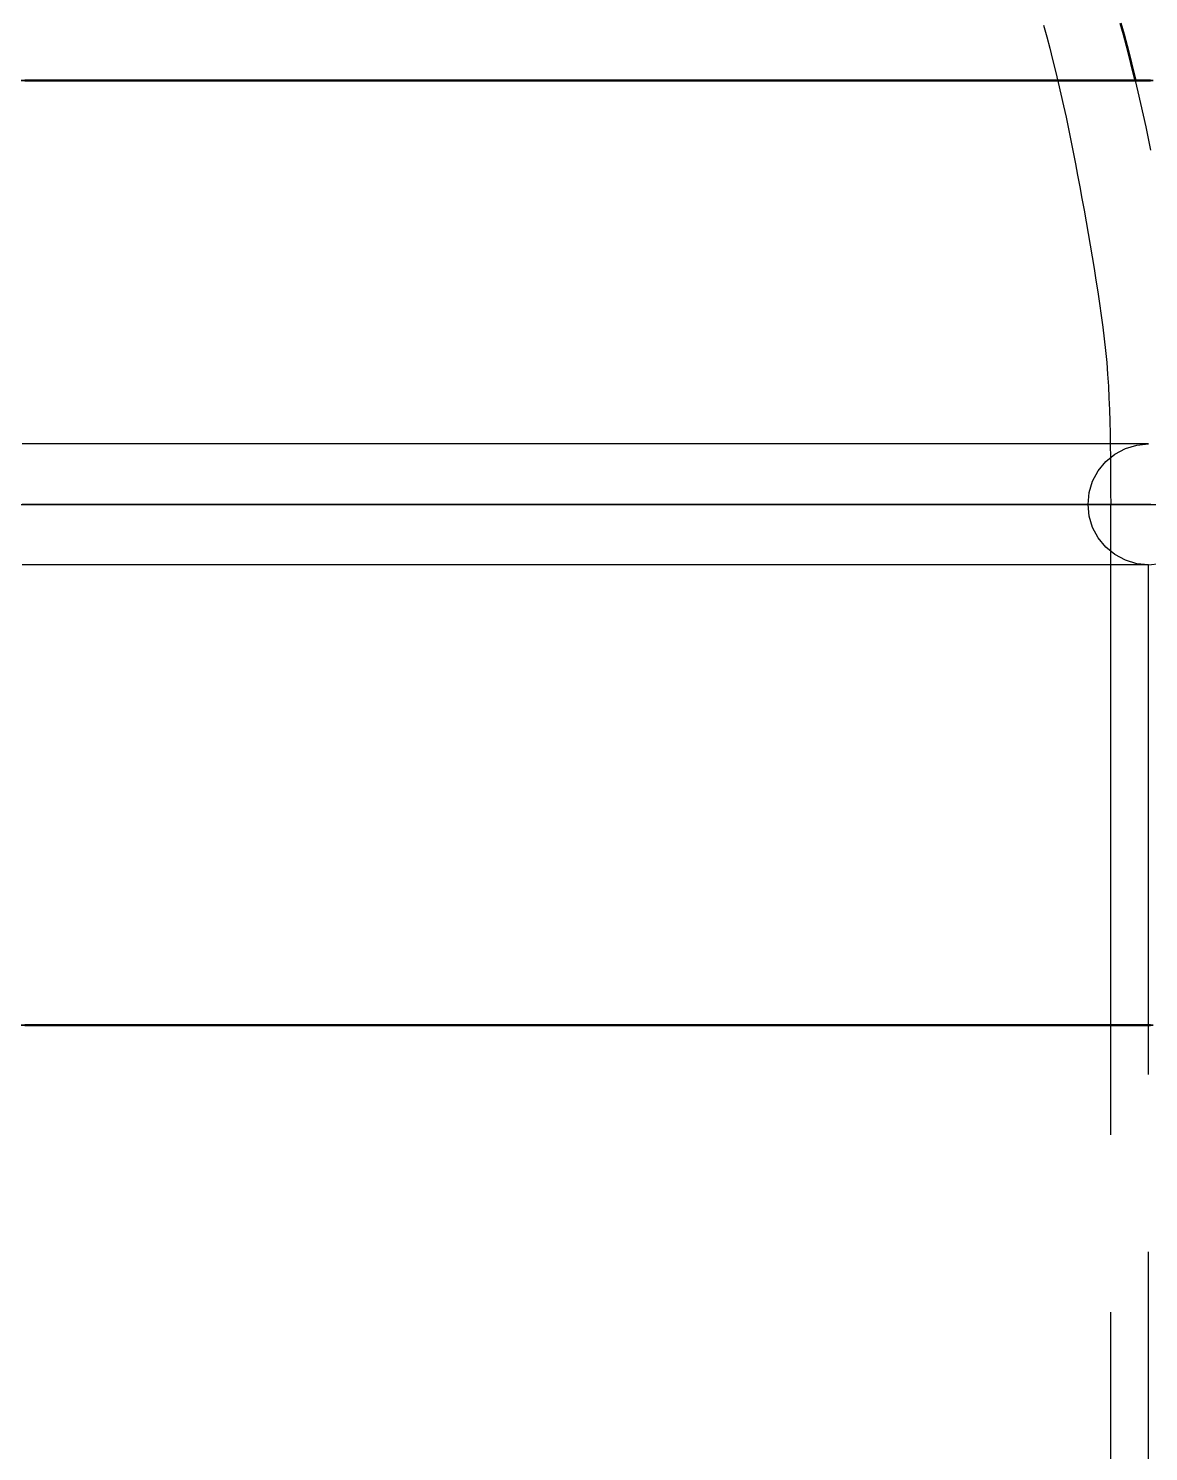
# Model space of a CAD drawing. Header units: millimetres. Extents: x 0 to 594, y 0 to 420.
# Drawn here: x 221.5 to 226.24, y 333.39 to 339.41 of the extents above; entities that cross this region are included whole.
import ezdxf

# ---------------------------------------------------------------- set-up
doc = ezdxf.new("R2010")
doc.units = ezdxf.units.MM
doc.linetypes.add('ISO02-TRAZOS', pattern=[3.75, 3, -0.75])
doc.layers.add('01-VISIBLE', color=7, linetype='CONTINUOUS', lineweight=50)
doc.layers.add('02-OCULTA', color=4, linetype='ISO02-TRAZOS', lineweight=25)

msp = doc.modelspace()

# ---------------------------------------------------------------- linework, layer by layer
at = {"layer": '01-VISIBLE'}
for points in [[(226.1843, 339.195), (226.1724, 339.2437), (226.1602, 339.2923), (226.1476, 339.3408), (226.1348, 339.3892), (226.1217, 339.4376)], [(221.4837, 339.195), (221.5339, 339.195), (221.5841, 339.195), (221.6342, 339.195), (221.6844, 339.195), (221.7345, 339.195), (221.7847, 339.195), (221.8348, 339.195), (221.885, 339.195), (221.9351, 339.195), (221.9853, 339.195), (222.0354, 339.195), (222.0856, 339.195), (222.1357, 339.195), (222.1859, 339.195), (222.236, 339.195), (222.2862, 339.195), (222.3363, 339.195), (222.3865, 339.195), (222.4366, 339.195), (222.4868, 339.195), (222.5369, 339.195), (222.5871, 339.195), (222.6372, 339.195), (222.6874, 339.195), (222.7375, 339.195), (222.7877, 339.195), (222.8378, 339.195), (222.888, 339.195), (222.9381, 339.195), (222.9883, 339.195), (223.0384, 339.195), (223.0886, 339.195), (223.1387, 339.195), (223.1889, 339.195), (223.239, 339.195), (223.2892, 339.195), (223.3393, 339.195), (223.3895, 339.195), (223.4396, 339.195), (223.4898, 339.195), (223.5399, 339.195), (223.5901, 339.195), (223.6402, 339.195), (223.6904, 339.195), (223.7405, 339.195), (223.7907, 339.195), (223.8408, 339.195), (223.891, 339.195), (223.9411, 339.195), (223.9913, 339.195), (224.0414, 339.195), (224.0916, 339.195), (224.1417, 339.195), (224.1919, 339.195), (224.242, 339.195), (224.2922, 339.195), (224.3423, 339.195), (224.3925, 339.195), (224.4426, 339.195), (224.4928, 339.195), (224.5429, 339.195), (224.5931, 339.195), (224.6432, 339.195), (224.6934, 339.195), (224.7435, 339.195), (224.7937, 339.195), (224.8438, 339.195), (224.894, 339.195), (224.9441, 339.195), (224.9943, 339.195), (225.0444, 339.195), (225.0946, 339.195), (225.1447, 339.195), (225.1949, 339.195), (225.245, 339.195), (225.2952, 339.195), (225.3453, 339.195), (225.3955, 339.195), (225.4456, 339.195), (225.4958, 339.195), (225.5459, 339.195), (225.5961, 339.195), (225.6462, 339.195), (225.6964, 339.195), (225.7466, 339.195), (225.7967, 339.195), (225.8469, 339.195), (225.897, 339.195), (225.9472, 339.195), (225.9973, 339.195), (226.0475, 339.195), (226.0976, 339.195), (226.1478, 339.195), (226.1979, 339.195), (226.2481, 339.195)], [(221.4837, 335.195), (221.5339, 335.195), (221.5841, 335.195), (221.6342, 335.195), (221.6844, 335.195), (221.7345, 335.195), (221.7847, 335.195), (221.8348, 335.195), (221.885, 335.195), (221.9351, 335.195), (221.9853, 335.195), (222.0354, 335.195), (222.0856, 335.195), (222.1357, 335.195), (222.1859, 335.195), (222.236, 335.195), (222.2862, 335.195), (222.3363, 335.195), (222.3865, 335.195), (222.4366, 335.195), (222.4868, 335.195), (222.5369, 335.195), (222.5871, 335.195), (222.6372, 335.195), (222.6874, 335.195), (222.7375, 335.195), (222.7877, 335.195), (222.8378, 335.195), (222.888, 335.195), (222.9381, 335.195), (222.9883, 335.195), (223.0384, 335.195), (223.0886, 335.195), (223.1387, 335.195), (223.1889, 335.195), (223.239, 335.195), (223.2892, 335.195), (223.3393, 335.195), (223.3895, 335.195), (223.4396, 335.195), (223.4898, 335.195), (223.5399, 335.195), (223.5901, 335.195), (223.6402, 335.195), (223.6904, 335.195), (223.7405, 335.195), (223.7907, 335.195), (223.8408, 335.195), (223.891, 335.195), (223.9411, 335.195), (223.9913, 335.195), (224.0414, 335.195), (224.0916, 335.195), (224.1417, 335.195), (224.1919, 335.195), (224.242, 335.195), (224.2922, 335.195), (224.3423, 335.195), (224.3925, 335.195), (224.4426, 335.195), (224.4928, 335.195), (224.5429, 335.195), (224.5931, 335.195), (224.6432, 335.195), (224.6934, 335.195), (224.7435, 335.195), (224.7937, 335.195), (224.8438, 335.195), (224.894, 335.195), (224.9441, 335.195), (224.9943, 335.195), (225.0444, 335.195), (225.0946, 335.195), (225.1447, 335.195), (225.1949, 335.195), (225.245, 335.195), (225.2952, 335.195), (225.3453, 335.195), (225.3955, 335.195), (225.4456, 335.195), (225.4958, 335.195), (225.5459, 335.195), (225.5961, 335.195), (225.6462, 335.195), (225.6964, 335.195), (225.7466, 335.195), (225.7967, 335.195), (225.8469, 335.195), (225.897, 335.195), (225.9472, 335.195), (225.9973, 335.195), (226.0475, 335.195), (226.0976, 335.195), (226.1478, 335.195), (226.1979, 335.195), (226.2481, 335.195)]]:
    msp.add_lwpolyline(points, dxfattribs=at)
at = {"layer": '02-OCULTA'}
for p, q in [((226.0797, 270.98), (226.0797, 337.4)), ((226.2397, 271.236), (226.2397, 337.144)), ((226.2397, 271.236), (226.2397, 337.144))]:
    msp.add_line(p, q, dxfattribs=at)
for points in [[(225.7955, 339.4285), (225.8087, 339.3801), (225.8214, 339.3316), (225.8335, 339.283), (225.8455, 339.2343), (225.8572, 339.1856), (225.8686, 339.1368), (225.8797, 339.0879), (225.8905, 339.039), (225.9009, 338.9899), (225.911, 338.9408), (225.9208, 338.8917), (225.9303, 338.8425), (225.9397, 338.7932), (225.9488, 338.7439), (225.9578, 338.6946), (225.9666, 338.6453), (225.9754, 338.5959), (225.984, 338.5466), (225.9925, 338.4972), (226.001, 338.4478), (226.0092, 338.3983), (226.0173, 338.3489), (226.0252, 338.2994), (226.0327, 338.2498), (226.0399, 338.2002), (226.0465, 338.1505), (226.0525, 338.1008), (226.0578, 338.0509), (226.0625, 338.001), (226.0664, 337.9511), (226.0696, 337.901), (226.0722, 337.851), (226.0742, 337.8009), (226.0758, 337.7508), (226.0769, 337.7007), (226.0778, 337.6506), (226.0784, 337.6005), (226.0788, 337.5504), (226.0791, 337.5002), (226.0794, 337.4501), (226.0797, 337.4)], [(221.4567, 339.195), (221.5067, 339.195), (221.5567, 339.195), (221.6068, 339.195), (221.6568, 339.195), (221.7068, 339.195), (221.7569, 339.195), (221.8069, 339.195), (221.8569, 339.195), (221.9069, 339.195), (221.957, 339.195), (222.007, 339.195), (222.057, 339.195), (222.1071, 339.195), (222.1571, 339.195), (222.2071, 339.195), (222.2572, 339.195), (222.3072, 339.195), (222.3572, 339.195), (222.4073, 339.195), (222.4573, 339.195), (222.5073, 339.195), (222.5573, 339.195), (222.6074, 339.195), (222.6574, 339.195), (222.7074, 339.195), (222.7575, 339.195), (222.8075, 339.195), (222.8575, 339.195), (222.9076, 339.195), (222.9576, 339.195), (223.0076, 339.195), (223.0577, 339.195), (223.1077, 339.195), (223.1577, 339.195), (223.2077, 339.195), (223.2578, 339.195), (223.3078, 339.195), (223.3578, 339.195), (223.4079, 339.195), (223.4579, 339.195), (223.5079, 339.195), (223.558, 339.195), (223.608, 339.195), (223.658, 339.195), (223.7081, 339.195), (223.7581, 339.195), (223.8081, 339.195), (223.8581, 339.195), (223.9082, 339.195), (223.9582, 339.195), (224.0082, 339.195), (224.0583, 339.195), (224.1083, 339.195), (224.1583, 339.195), (224.2084, 339.195), (224.2584, 339.195), (224.3084, 339.195), (224.3585, 339.195), (224.4085, 339.195), (224.4585, 339.195), (224.5085, 339.195), (224.5586, 339.195), (224.6086, 339.195), (224.6586, 339.195), (224.7087, 339.195), (224.7587, 339.195), (224.8087, 339.195), (224.8588, 339.195), (224.9088, 339.195), (224.9588, 339.195), (225.0089, 339.195), (225.0589, 339.195), (225.1089, 339.195), (225.1589, 339.195), (225.209, 339.195), (225.259, 339.195), (225.309, 339.195), (225.3591, 339.195), (225.4091, 339.195), (225.4591, 339.195), (225.5092, 339.195), (225.5592, 339.195), (225.6092, 339.195), (225.6593, 339.195), (225.7093, 339.195), (225.7593, 339.195), (225.8093, 339.195), (225.8594, 339.195), (225.9094, 339.195), (225.9594, 339.195), (226.0095, 339.195), (226.0595, 339.195), (226.1095, 339.195), (226.1596, 339.195), (226.2096, 339.195), (226.2596, 339.195)], [(226.2596, 339.195), (226.2096, 339.195), (226.1596, 339.195), (226.1095, 339.195), (226.0595, 339.195), (226.0095, 339.195), (225.9594, 339.195), (225.9094, 339.195), (225.8594, 339.195), (225.8093, 339.195), (225.7593, 339.195), (225.7093, 339.195), (225.6593, 339.195), (225.6092, 339.195), (225.5592, 339.195), (225.5092, 339.195), (225.4591, 339.195), (225.4091, 339.195), (225.3591, 339.195), (225.309, 339.195), (225.259, 339.195), (225.209, 339.195), (225.1589, 339.195), (225.1089, 339.195), (225.0589, 339.195), (225.0089, 339.195), (224.9588, 339.195), (224.9088, 339.195), (224.8588, 339.195), (224.8087, 339.195), (224.7587, 339.195), (224.7087, 339.195), (224.6586, 339.195), (224.6086, 339.195), (224.5586, 339.195), (224.5085, 339.195), (224.4585, 339.195), (224.4085, 339.195), (224.3585, 339.195), (224.3084, 339.195), (224.2584, 339.195), (224.2084, 339.195), (224.1583, 339.195), (224.1083, 339.195), (224.0583, 339.195), (224.0082, 339.195), (223.9582, 339.195), (223.9082, 339.195), (223.8581, 339.195), (223.8081, 339.195), (223.7581, 339.195), (223.7081, 339.195), (223.658, 339.195), (223.608, 339.195), (223.558, 339.195), (223.5079, 339.195), (223.4579, 339.195), (223.4079, 339.195), (223.3578, 339.195), (223.3078, 339.195), (223.2578, 339.195), (223.2077, 339.195), (223.1577, 339.195), (223.1077, 339.195), (223.0577, 339.195), (223.0076, 339.195), (222.9576, 339.195), (222.9076, 339.195), (222.8575, 339.195), (222.8075, 339.195), (222.7575, 339.195), (222.7074, 339.195), (222.6574, 339.195), (222.6074, 339.195), (222.5573, 339.195), (222.5073, 339.195), (222.4573, 339.195), (222.4073, 339.195), (222.3572, 339.195), (222.3072, 339.195), (222.2572, 339.195), (222.2071, 339.195), (222.1571, 339.195), (222.1071, 339.195), (222.057, 339.195), (222.007, 339.195), (221.957, 339.195), (221.9069, 339.195), (221.8569, 339.195), (221.8069, 339.195), (221.7569, 339.195), (221.7068, 339.195), (221.6568, 339.195), (221.6068, 339.195), (221.5567, 339.195), (221.5067, 339.195), (221.4567, 339.195)], [(226.2481, 339.195), (226.1979, 339.195), (226.1478, 339.195), (226.0976, 339.195), (226.0475, 339.195), (225.9973, 339.195), (225.9472, 339.195), (225.897, 339.195), (225.8469, 339.195), (225.7967, 339.195), (225.7466, 339.195), (225.6964, 339.195), (225.6462, 339.195), (225.5961, 339.195), (225.5459, 339.195), (225.4958, 339.195), (225.4456, 339.195), (225.3955, 339.195), (225.3453, 339.195), (225.2952, 339.195), (225.245, 339.195), (225.1949, 339.195), (225.1447, 339.195), (225.0946, 339.195), (225.0444, 339.195), (224.9943, 339.195), (224.9441, 339.195), (224.894, 339.195), (224.8438, 339.195), (224.7937, 339.195), (224.7435, 339.195), (224.6934, 339.195), (224.6432, 339.195), (224.5931, 339.195), (224.5429, 339.195), (224.4928, 339.195), (224.4426, 339.195), (224.3925, 339.195), (224.3423, 339.195), (224.2922, 339.195), (224.242, 339.195), (224.1919, 339.195), (224.1417, 339.195), (224.0916, 339.195), (224.0414, 339.195), (223.9913, 339.195), (223.9411, 339.195), (223.891, 339.195), (223.8408, 339.195), (223.7907, 339.195), (223.7405, 339.195), (223.6904, 339.195), (223.6402, 339.195), (223.5901, 339.195), (223.5399, 339.195), (223.4898, 339.195), (223.4396, 339.195), (223.3895, 339.195), (223.3393, 339.195), (223.2892, 339.195), (223.239, 339.195), (223.1889, 339.195), (223.1387, 339.195), (223.0886, 339.195), (223.0384, 339.195), (222.9883, 339.195), (222.9381, 339.195), (222.888, 339.195), (222.8378, 339.195), (222.7877, 339.195), (222.7375, 339.195), (222.6874, 339.195), (222.6372, 339.195), (222.5871, 339.195), (222.5369, 339.195), (222.4868, 339.195), (222.4366, 339.195), (222.3865, 339.195), (222.3363, 339.195), (222.2862, 339.195), (222.236, 339.195), (222.1859, 339.195), (222.1357, 339.195), (222.0856, 339.195), (222.0354, 339.195), (221.9853, 339.195), (221.9351, 339.195), (221.885, 339.195), (221.8348, 339.195), (221.7847, 339.195), (221.7345, 339.195), (221.6844, 339.195), (221.6342, 339.195), (221.5841, 339.195), (221.5339, 339.195), (221.4837, 339.195)], [(226.2495, 338.9001), (226.2395, 338.9494), (226.2291, 338.9987), (226.2183, 339.0479), (226.2073, 339.097), (226.196, 339.146), (226.1843, 339.195)], [(226.2397, 337.656), (226.153, 337.656), (226.0663, 337.656), (225.9796, 337.656), (225.8929, 337.656), (225.8062, 337.656), (225.7195, 337.656), (225.6328, 337.656), (225.5461, 337.656), (225.4594, 337.656), (225.3727, 337.656), (225.286, 337.656), (225.1993, 337.656), (225.1126, 337.656), (225.0259, 337.656), (224.9392, 337.656), (224.8525, 337.656), (224.7658, 337.656), (224.6791, 337.656), (224.5924, 337.656), (224.5057, 337.656), (224.419, 337.656), (224.3323, 337.656), (224.2456, 337.656), (224.1589, 337.656), (224.0722, 337.656), (223.9855, 337.656), (223.8988, 337.656), (223.8121, 337.656), (223.7254, 337.656), (223.6387, 337.656), (223.552, 337.656), (223.4653, 337.656), (223.3786, 337.656), (223.2919, 337.656), (223.2052, 337.656), (223.1185, 337.656), (223.0318, 337.656), (222.9451, 337.656), (222.8584, 337.656), (222.7717, 337.656), (222.685, 337.656), (222.5983, 337.656), (222.5116, 337.656), (222.4249, 337.656), (222.3382, 337.656), (222.2515, 337.656), (222.1648, 337.656), (222.0781, 337.656), (221.9914, 337.656), (221.9047, 337.656), (221.818, 337.656), (221.7313, 337.656), (221.6446, 337.656), (221.5579, 337.656), (221.4712, 337.656)], [(226.2397, 337.656), (226.1896, 337.656), (226.1395, 337.656), (226.0894, 337.656), (226.0393, 337.656), (225.9891, 337.656), (225.939, 337.656), (225.8889, 337.656), (225.8388, 337.656), (225.7887, 337.656), (225.7386, 337.656), (225.6884, 337.656), (225.6383, 337.656), (225.5882, 337.656), (225.5381, 337.656), (225.488, 337.656), (225.4379, 337.656), (225.3877, 337.656), (225.3376, 337.656), (225.2875, 337.656), (225.2374, 337.656), (225.1873, 337.656), (225.1372, 337.656), (225.0871, 337.656), (225.0369, 337.656), (224.9868, 337.656), (224.9367, 337.656), (224.8866, 337.656), (224.8365, 337.656), (224.7864, 337.656), (224.7362, 337.656), (224.6861, 337.656), (224.636, 337.656), (224.5859, 337.656), (224.5358, 337.656), (224.4857, 337.656), (224.4356, 337.656), (224.3854, 337.656), (224.3353, 337.656), (224.2852, 337.656), (224.2351, 337.656), (224.185, 337.656), (224.1349, 337.656), (224.0847, 337.656), (224.0346, 337.656), (223.9845, 337.656), (223.9344, 337.656), (223.8843, 337.656), (223.8342, 337.656), (223.784, 337.656), (223.7339, 337.656), (223.6838, 337.656), (223.6337, 337.656), (223.5836, 337.656), (223.5335, 337.656), (223.4834, 337.656), (223.4332, 337.656), (223.3831, 337.656), (223.333, 337.656), (223.2829, 337.656), (223.2328, 337.656), (223.1827, 337.656), (223.1325, 337.656), (223.0824, 337.656), (223.0323, 337.656), (222.9822, 337.656), (222.9321, 337.656), (222.882, 337.656), (222.8319, 337.656), (222.7817, 337.656), (222.7316, 337.656), (222.6815, 337.656), (222.6314, 337.656), (222.5813, 337.656), (222.5312, 337.656), (222.481, 337.656), (222.4309, 337.656), (222.3808, 337.656), (222.3307, 337.656), (222.2806, 337.656), (222.2305, 337.656), (222.1803, 337.656), (222.1302, 337.656), (222.0801, 337.656), (222.03, 337.656), (221.9799, 337.656), (221.9298, 337.656), (221.8797, 337.656), (221.8295, 337.656), (221.7794, 337.656), (221.7293, 337.656), (221.6792, 337.656), (221.6291, 337.656), (221.579, 337.656), (221.5288, 337.656), (221.4787, 337.656)], [(226.2397, 337.144), (226.1898, 337.1489), (226.1417, 337.1635), (226.0975, 337.1871), (226.0587, 337.219), (226.0269, 337.2578), (226.0032, 337.302), (225.9886, 337.3501), (225.9837, 337.4), (225.9886, 337.4499), (226.0032, 337.498), (226.0269, 337.5422), (226.0587, 337.581), (226.0975, 337.6129), (226.1417, 337.6365), (226.1898, 337.6511), (226.2397, 337.656)], [(226.2397, 337.656), (226.2397, 337.656), (226.2397, 337.656), (226.2397, 337.656), (226.2397, 337.656), (226.2397, 337.656), (226.2397, 337.656)], [(221.4122, 337.4), (221.4997, 337.4), (221.5872, 337.4), (221.6747, 337.4), (221.7622, 337.4), (221.8497, 337.4), (221.9372, 337.4), (222.0247, 337.4), (222.1122, 337.4), (222.1997, 337.4), (222.2872, 337.4), (222.3747, 337.4), (222.4622, 337.4), (222.5497, 337.4), (222.6372, 337.4), (222.7247, 337.4), (222.8122, 337.4), (222.8997, 337.4), (222.9872, 337.4), (223.0747, 337.4), (223.1622, 337.4), (223.2497, 337.4), (223.3372, 337.4), (223.4247, 337.4), (223.5122, 337.4), (223.5997, 337.4), (223.6872, 337.4), (223.7747, 337.4), (223.8622, 337.4), (223.9497, 337.4), (224.0372, 337.4), (224.1247, 337.4), (224.2122, 337.4), (224.2997, 337.4), (224.3872, 337.4), (224.4747, 337.4), (224.5622, 337.4), (224.6497, 337.4), (224.7372, 337.4), (224.8247, 337.4), (224.9122, 337.4), (224.9997, 337.4), (225.0872, 337.4), (225.1747, 337.4), (225.2622, 337.4), (225.3497, 337.4), (225.4372, 337.4), (225.5247, 337.4), (225.6122, 337.4), (225.6997, 337.4), (225.7872, 337.4), (225.8747, 337.4), (225.9622, 337.4), (226.0497, 337.4), (226.1372, 337.4), (226.2247, 337.4), (226.3122, 337.4)], [(221.4122, 337.4), (221.4997, 337.4), (221.5872, 337.4), (221.6747, 337.4), (221.7622, 337.4), (221.8497, 337.4), (221.9372, 337.4), (222.0247, 337.4), (222.1122, 337.4), (222.1997, 337.4), (222.2872, 337.4), (222.3747, 337.4), (222.4622, 337.4), (222.5497, 337.4), (222.6372, 337.4), (222.7247, 337.4), (222.8122, 337.4), (222.8997, 337.4), (222.9872, 337.4), (223.0747, 337.4), (223.1622, 337.4), (223.2497, 337.4), (223.3372, 337.4), (223.4247, 337.4), (223.5122, 337.4), (223.5997, 337.4), (223.6872, 337.4), (223.7747, 337.4), (223.8622, 337.4), (223.9497, 337.4), (224.0372, 337.4), (224.1247, 337.4), (224.2122, 337.4), (224.2997, 337.4), (224.3872, 337.4), (224.4747, 337.4), (224.5622, 337.4), (224.6497, 337.4), (224.7372, 337.4), (224.8247, 337.4), (224.9122, 337.4), (224.9997, 337.4), (225.0872, 337.4), (225.1747, 337.4), (225.2622, 337.4), (225.3497, 337.4), (225.4372, 337.4), (225.5247, 337.4), (225.6122, 337.4), (225.6997, 337.4), (225.7872, 337.4), (225.8747, 337.4), (225.9622, 337.4), (226.0497, 337.4), (226.1372, 337.4), (226.2247, 337.4), (226.3122, 337.4)], [(221.4411, 337.4), (221.527, 337.4), (221.6129, 337.4), (221.6988, 337.4), (221.7847, 337.4), (221.8706, 337.4), (221.9565, 337.4), (222.0424, 337.4), (222.1283, 337.4), (222.2142, 337.4), (222.3001, 337.4), (222.386, 337.4), (222.4719, 337.4), (222.5578, 337.4), (222.6437, 337.4), (222.7296, 337.4), (222.8155, 337.4), (222.9014, 337.4), (222.9873, 337.4), (223.0732, 337.4), (223.1591, 337.4), (223.245, 337.4), (223.3309, 337.4), (223.4168, 337.4), (223.5027, 337.4), (223.5886, 337.4), (223.6745, 337.4), (223.7604, 337.4), (223.8463, 337.4), (223.9322, 337.4), (224.0181, 337.4), (224.104, 337.4), (224.1899, 337.4), (224.2758, 337.4), (224.3617, 337.4), (224.4476, 337.4), (224.5335, 337.4), (224.6194, 337.4), (224.7053, 337.4), (224.7912, 337.4), (224.8771, 337.4), (224.963, 337.4), (225.0489, 337.4), (225.1348, 337.4), (225.2207, 337.4), (225.3066, 337.4), (225.3925, 337.4), (225.4784, 337.4), (225.5643, 337.4), (225.6502, 337.4), (225.7361, 337.4), (225.822, 337.4), (225.9079, 337.4), (225.9938, 337.4), (226.0797, 337.4)], [(221.4411, 337.4), (221.527, 337.4), (221.6129, 337.4), (221.6988, 337.4), (221.7847, 337.4), (221.8706, 337.4), (221.9565, 337.4), (222.0424, 337.4), (222.1283, 337.4), (222.2142, 337.4), (222.3001, 337.4), (222.386, 337.4), (222.4719, 337.4), (222.5578, 337.4), (222.6437, 337.4), (222.7296, 337.4), (222.8155, 337.4), (222.9014, 337.4), (222.9873, 337.4), (223.0732, 337.4), (223.1591, 337.4), (223.245, 337.4), (223.3309, 337.4), (223.4168, 337.4), (223.5027, 337.4), (223.5886, 337.4), (223.6745, 337.4), (223.7604, 337.4), (223.8463, 337.4), (223.9322, 337.4), (224.0181, 337.4), (224.104, 337.4), (224.1899, 337.4), (224.2758, 337.4), (224.3617, 337.4), (224.4476, 337.4), (224.5335, 337.4), (224.6194, 337.4), (224.7053, 337.4), (224.7912, 337.4), (224.8771, 337.4), (224.963, 337.4), (225.0489, 337.4), (225.1348, 337.4), (225.2207, 337.4), (225.3066, 337.4), (225.3925, 337.4), (225.4784, 337.4), (225.5643, 337.4), (225.6502, 337.4), (225.7361, 337.4), (225.822, 337.4), (225.9079, 337.4), (225.9938, 337.4), (226.0797, 337.4)], [(226.0797, 337.4), (226.0296, 337.4), (225.9795, 337.4), (225.9295, 337.4), (225.8794, 337.4), (225.8293, 337.4), (225.7792, 337.4), (225.7291, 337.4), (225.679, 337.4), (225.6289, 337.4), (225.5788, 337.4), (225.5288, 337.4), (225.4787, 337.4), (225.4286, 337.4), (225.3785, 337.4), (225.3284, 337.4), (225.2783, 337.4), (225.2282, 337.4), (225.1781, 337.4), (225.1281, 337.4), (225.078, 337.4), (225.0279, 337.4), (224.9778, 337.4), (224.9277, 337.4), (224.8776, 337.4), (224.8275, 337.4), (224.7774, 337.4), (224.7274, 337.4), (224.6773, 337.4), (224.6272, 337.4), (224.5771, 337.4), (224.527, 337.4), (224.4769, 337.4), (224.4268, 337.4), (224.3767, 337.4), (224.3267, 337.4), (224.2766, 337.4), (224.2265, 337.4), (224.1764, 337.4), (224.1263, 337.4), (224.0762, 337.4), (224.0261, 337.4), (223.976, 337.4), (223.926, 337.4), (223.8759, 337.4), (223.8258, 337.4), (223.7757, 337.4), (223.7256, 337.4), (223.6755, 337.4), (223.6254, 337.4), (223.5753, 337.4), (223.5253, 337.4), (223.4752, 337.4), (223.4251, 337.4), (223.375, 337.4), (223.3249, 337.4), (223.2748, 337.4), (223.2247, 337.4), (223.1746, 337.4), (223.1246, 337.4), (223.0745, 337.4), (223.0244, 337.4), (222.9743, 337.4), (222.9242, 337.4), (222.8741, 337.4), (222.824, 337.4), (222.7739, 337.4), (222.7239, 337.4), (222.6738, 337.4), (222.6237, 337.4), (222.5736, 337.4), (222.5235, 337.4), (222.4734, 337.4), (222.4233, 337.4), (222.3732, 337.4), (222.3232, 337.4), (222.2731, 337.4), (222.223, 337.4), (222.1729, 337.4), (222.1228, 337.4), (222.0727, 337.4), (222.0226, 337.4), (221.9725, 337.4), (221.9225, 337.4), (221.8724, 337.4), (221.8223, 337.4), (221.7722, 337.4), (221.7221, 337.4), (221.672, 337.4), (221.6219, 337.4), (221.5718, 337.4), (221.5218, 337.4), (221.4717, 337.4)], [(226.0797, 337.4), (226.0296, 337.4), (225.9795, 337.4), (225.9295, 337.4), (225.8794, 337.4), (225.8293, 337.4), (225.7792, 337.4), (225.7291, 337.4), (225.679, 337.4), (225.6289, 337.4), (225.5788, 337.4), (225.5288, 337.4), (225.4787, 337.4), (225.4286, 337.4), (225.3785, 337.4), (225.3284, 337.4), (225.2783, 337.4), (225.2282, 337.4), (225.1781, 337.4), (225.1281, 337.4), (225.078, 337.4), (225.0279, 337.4), (224.9778, 337.4), (224.9277, 337.4), (224.8776, 337.4), (224.8275, 337.4), (224.7774, 337.4), (224.7274, 337.4), (224.6773, 337.4), (224.6272, 337.4), (224.5771, 337.4), (224.527, 337.4), (224.4769, 337.4), (224.4268, 337.4), (224.3767, 337.4), (224.3267, 337.4), (224.2766, 337.4), (224.2265, 337.4), (224.1764, 337.4), (224.1263, 337.4), (224.0762, 337.4), (224.0261, 337.4), (223.976, 337.4), (223.926, 337.4), (223.8759, 337.4), (223.8258, 337.4), (223.7757, 337.4), (223.7256, 337.4), (223.6755, 337.4), (223.6254, 337.4), (223.5753, 337.4), (223.5253, 337.4), (223.4752, 337.4), (223.4251, 337.4), (223.375, 337.4), (223.3249, 337.4), (223.2748, 337.4), (223.2247, 337.4), (223.1746, 337.4), (223.1246, 337.4), (223.0745, 337.4), (223.0244, 337.4), (222.9743, 337.4), (222.9242, 337.4), (222.8741, 337.4), (222.824, 337.4), (222.7739, 337.4), (222.7239, 337.4), (222.6738, 337.4), (222.6237, 337.4), (222.5736, 337.4), (222.5235, 337.4), (222.4734, 337.4), (222.4233, 337.4), (222.3732, 337.4), (222.3232, 337.4), (222.2731, 337.4), (222.223, 337.4), (222.1729, 337.4), (222.1228, 337.4), (222.0727, 337.4), (222.0226, 337.4), (221.9725, 337.4), (221.9225, 337.4), (221.8724, 337.4), (221.8223, 337.4), (221.7722, 337.4), (221.7221, 337.4), (221.672, 337.4), (221.6219, 337.4), (221.5718, 337.4), (221.5218, 337.4), (221.4717, 337.4)], [(226.2493, 337.4), (226.1991, 337.4), (226.149, 337.4), (226.0989, 337.4), (226.0487, 337.4), (225.9986, 337.4), (225.9484, 337.4), (225.8983, 337.4), (225.8481, 337.4), (225.798, 337.4), (225.7479, 337.4), (225.6977, 337.4), (225.6476, 337.4), (225.5974, 337.4), (225.5473, 337.4), (225.4971, 337.4), (225.447, 337.4), (225.3968, 337.4), (225.3467, 337.4), (225.2966, 337.4), (225.2464, 337.4), (225.1963, 337.4), (225.1461, 337.4), (225.096, 337.4), (225.0458, 337.4), (224.9957, 337.4), (224.9456, 337.4), (224.8954, 337.4), (224.8453, 337.4), (224.7951, 337.4), (224.745, 337.4), (224.6948, 337.4), (224.6447, 337.4), (224.5946, 337.4), (224.5444, 337.4), (224.4943, 337.4), (224.4441, 337.4), (224.394, 337.4), (224.3438, 337.4), (224.2937, 337.4), (224.2436, 337.4), (224.1934, 337.4), (224.1433, 337.4), (224.0931, 337.4), (224.043, 337.4), (223.9928, 337.4), (223.9427, 337.4), (223.8926, 337.4), (223.8424, 337.4), (223.7923, 337.4), (223.7421, 337.4), (223.692, 337.4), (223.6418, 337.4), (223.5917, 337.4), (223.5415, 337.4), (223.4914, 337.4), (223.4413, 337.4), (223.3911, 337.4), (223.341, 337.4), (223.2908, 337.4), (223.2407, 337.4), (223.1905, 337.4), (223.1404, 337.4), (223.0903, 337.4), (223.0401, 337.4), (222.99, 337.4), (222.9398, 337.4), (222.8897, 337.4), (222.8395, 337.4), (222.7894, 337.4), (222.7393, 337.4), (222.6891, 337.4), (222.639, 337.4), (222.5888, 337.4), (222.5387, 337.4), (222.4885, 337.4), (222.4384, 337.4), (222.3883, 337.4), (222.3381, 337.4), (222.288, 337.4), (222.2378, 337.4), (222.1877, 337.4), (222.1375, 337.4), (222.0874, 337.4), (222.0372, 337.4), (221.9871, 337.4), (221.937, 337.4), (221.8868, 337.4), (221.8367, 337.4), (221.7865, 337.4), (221.7364, 337.4), (221.6862, 337.4), (221.6361, 337.4), (221.586, 337.4), (221.5358, 337.4), (221.4857, 337.4)], [(226.2493, 337.4), (226.1991, 337.4), (226.149, 337.4), (226.0989, 337.4), (226.0487, 337.4), (225.9986, 337.4), (225.9484, 337.4), (225.8983, 337.4), (225.8481, 337.4), (225.798, 337.4), (225.7479, 337.4), (225.6977, 337.4), (225.6476, 337.4), (225.5974, 337.4), (225.5473, 337.4), (225.4971, 337.4), (225.447, 337.4), (225.3968, 337.4), (225.3467, 337.4), (225.2966, 337.4), (225.2464, 337.4), (225.1963, 337.4), (225.1461, 337.4), (225.096, 337.4), (225.0458, 337.4), (224.9957, 337.4), (224.9456, 337.4), (224.8954, 337.4), (224.8453, 337.4), (224.7951, 337.4), (224.745, 337.4), (224.6948, 337.4), (224.6447, 337.4), (224.5946, 337.4), (224.5444, 337.4), (224.4943, 337.4), (224.4441, 337.4), (224.394, 337.4), (224.3438, 337.4), (224.2937, 337.4), (224.2436, 337.4), (224.1934, 337.4), (224.1433, 337.4), (224.0931, 337.4), (224.043, 337.4), (223.9928, 337.4), (223.9427, 337.4), (223.8926, 337.4), (223.8424, 337.4), (223.7923, 337.4), (223.7421, 337.4), (223.692, 337.4), (223.6418, 337.4), (223.5917, 337.4), (223.5415, 337.4), (223.4914, 337.4), (223.4413, 337.4), (223.3911, 337.4), (223.341, 337.4), (223.2908, 337.4), (223.2407, 337.4), (223.1905, 337.4), (223.1404, 337.4), (223.0903, 337.4), (223.0401, 337.4), (222.99, 337.4), (222.9398, 337.4), (222.8897, 337.4), (222.8395, 337.4), (222.7894, 337.4), (222.7393, 337.4), (222.6891, 337.4), (222.639, 337.4), (222.5888, 337.4), (222.5387, 337.4), (222.4885, 337.4), (222.4384, 337.4), (222.3883, 337.4), (222.3381, 337.4), (222.288, 337.4), (222.2378, 337.4), (222.1877, 337.4), (222.1375, 337.4), (222.0874, 337.4), (222.0372, 337.4), (221.9871, 337.4), (221.937, 337.4), (221.8868, 337.4), (221.8367, 337.4), (221.7865, 337.4), (221.7364, 337.4), (221.6862, 337.4), (221.6361, 337.4), (221.586, 337.4), (221.5358, 337.4), (221.4857, 337.4)], [(226.2397, 337.144), (226.2892, 337.149), (226.3368, 337.1634), (226.3806, 337.1867), (226.4192, 337.2181), (226.451, 337.2563), (226.4747, 337.3)], [(226.2397, 337.144), (226.2892, 337.149), (226.3368, 337.1634), (226.3806, 337.1867), (226.4192, 337.2181), (226.451, 337.2563), (226.4747, 337.3)], [(226.2397, 337.144), (226.153, 337.144), (226.0663, 337.144), (225.9796, 337.144), (225.8929, 337.144), (225.8062, 337.144), (225.7195, 337.144), (225.6328, 337.144), (225.5461, 337.144), (225.4594, 337.144), (225.3727, 337.144), (225.286, 337.144), (225.1993, 337.144), (225.1126, 337.144), (225.0259, 337.144), (224.9392, 337.144), (224.8525, 337.144), (224.7658, 337.144), (224.6791, 337.144), (224.5924, 337.144), (224.5057, 337.144), (224.419, 337.144), (224.3323, 337.144), (224.2456, 337.144), (224.1589, 337.144), (224.0722, 337.144), (223.9855, 337.144), (223.8988, 337.144), (223.8121, 337.144), (223.7254, 337.144), (223.6387, 337.144), (223.552, 337.144), (223.4653, 337.144), (223.3786, 337.144), (223.2919, 337.144), (223.2052, 337.144), (223.1185, 337.144), (223.0318, 337.144), (222.9451, 337.144), (222.8584, 337.144), (222.7717, 337.144), (222.685, 337.144), (222.5983, 337.144), (222.5116, 337.144), (222.4249, 337.144), (222.3382, 337.144), (222.2515, 337.144), (222.1648, 337.144), (222.0781, 337.144), (221.9914, 337.144), (221.9047, 337.144), (221.818, 337.144), (221.7313, 337.144), (221.6446, 337.144), (221.5579, 337.144), (221.4712, 337.144)], [(226.2397, 337.144), (226.1896, 337.144), (226.1395, 337.144), (226.0894, 337.144), (226.0393, 337.144), (225.9891, 337.144), (225.939, 337.144), (225.8889, 337.144), (225.8388, 337.144), (225.7887, 337.144), (225.7386, 337.144), (225.6884, 337.144), (225.6383, 337.144), (225.5882, 337.144), (225.5381, 337.144), (225.488, 337.144), (225.4379, 337.144), (225.3877, 337.144), (225.3376, 337.144), (225.2875, 337.144), (225.2374, 337.144), (225.1873, 337.144), (225.1372, 337.144), (225.0871, 337.144), (225.0369, 337.144), (224.9868, 337.144), (224.9367, 337.144), (224.8866, 337.144), (224.8365, 337.144), (224.7864, 337.144), (224.7362, 337.144), (224.6861, 337.144), (224.636, 337.144), (224.5859, 337.144), (224.5358, 337.144), (224.4857, 337.144), (224.4356, 337.144), (224.3854, 337.144), (224.3353, 337.144), (224.2852, 337.144), (224.2351, 337.144), (224.185, 337.144), (224.1349, 337.144), (224.0847, 337.144), (224.0346, 337.144), (223.9845, 337.144), (223.9344, 337.144), (223.8843, 337.144), (223.8342, 337.144), (223.784, 337.144), (223.7339, 337.144), (223.6838, 337.144), (223.6337, 337.144), (223.5836, 337.144), (223.5335, 337.144), (223.4834, 337.144), (223.4332, 337.144), (223.3831, 337.144), (223.333, 337.144), (223.2829, 337.144), (223.2328, 337.144), (223.1827, 337.144), (223.1325, 337.144), (223.0824, 337.144), (223.0323, 337.144), (222.9822, 337.144), (222.9321, 337.144), (222.882, 337.144), (222.8319, 337.144), (222.7817, 337.144), (222.7316, 337.144), (222.6815, 337.144), (222.6314, 337.144), (222.5813, 337.144), (222.5312, 337.144), (222.481, 337.144), (222.4309, 337.144), (222.3808, 337.144), (222.3307, 337.144), (222.2806, 337.144), (222.2305, 337.144), (222.1803, 337.144), (222.1302, 337.144), (222.0801, 337.144), (222.03, 337.144), (221.9799, 337.144), (221.9298, 337.144), (221.8797, 337.144), (221.8295, 337.144), (221.7794, 337.144), (221.7293, 337.144), (221.6792, 337.144), (221.6291, 337.144), (221.579, 337.144), (221.5288, 337.144), (221.4787, 337.144)], [(226.2397, 337.144), (226.2397, 337.144), (226.2397, 337.144), (226.2397, 337.144), (226.2397, 337.144), (226.2397, 337.144), (226.2397, 337.144)], [(221.4567, 335.195), (221.5067, 335.195), (221.5567, 335.195), (221.6068, 335.195), (221.6568, 335.195), (221.7068, 335.195), (221.7569, 335.195), (221.8069, 335.195), (221.8569, 335.195), (221.9069, 335.195), (221.957, 335.195), (222.007, 335.195), (222.057, 335.195), (222.1071, 335.195), (222.1571, 335.195), (222.2071, 335.195), (222.2572, 335.195), (222.3072, 335.195), (222.3572, 335.195), (222.4073, 335.195), (222.4573, 335.195), (222.5073, 335.195), (222.5573, 335.195), (222.6074, 335.195), (222.6574, 335.195), (222.7074, 335.195), (222.7575, 335.195), (222.8075, 335.195), (222.8575, 335.195), (222.9076, 335.195), (222.9576, 335.195), (223.0076, 335.195), (223.0577, 335.195), (223.1077, 335.195), (223.1577, 335.195), (223.2077, 335.195), (223.2578, 335.195), (223.3078, 335.195), (223.3578, 335.195), (223.4079, 335.195), (223.4579, 335.195), (223.5079, 335.195), (223.558, 335.195), (223.608, 335.195), (223.658, 335.195), (223.7081, 335.195), (223.7581, 335.195), (223.8081, 335.195), (223.8581, 335.195), (223.9082, 335.195), (223.9582, 335.195), (224.0082, 335.195), (224.0583, 335.195), (224.1083, 335.195), (224.1583, 335.195), (224.2084, 335.195), (224.2584, 335.195), (224.3084, 335.195), (224.3585, 335.195), (224.4085, 335.195), (224.4585, 335.195), (224.5085, 335.195), (224.5586, 335.195), (224.6086, 335.195), (224.6586, 335.195), (224.7087, 335.195), (224.7587, 335.195), (224.8087, 335.195), (224.8588, 335.195), (224.9088, 335.195), (224.9588, 335.195), (225.0089, 335.195), (225.0589, 335.195), (225.1089, 335.195), (225.1589, 335.195), (225.209, 335.195), (225.259, 335.195), (225.309, 335.195), (225.3591, 335.195), (225.4091, 335.195), (225.4591, 335.195), (225.5092, 335.195), (225.5592, 335.195), (225.6092, 335.195), (225.6593, 335.195), (225.7093, 335.195), (225.7593, 335.195), (225.8093, 335.195), (225.8594, 335.195), (225.9094, 335.195), (225.9594, 335.195), (226.0095, 335.195), (226.0595, 335.195), (226.1095, 335.195), (226.1596, 335.195), (226.2096, 335.195), (226.2596, 335.195)], [(226.2596, 335.195), (226.2096, 335.195), (226.1596, 335.195), (226.1095, 335.195), (226.0595, 335.195), (226.0095, 335.195), (225.9594, 335.195), (225.9094, 335.195), (225.8594, 335.195), (225.8093, 335.195), (225.7593, 335.195), (225.7093, 335.195), (225.6593, 335.195), (225.6092, 335.195), (225.5592, 335.195), (225.5092, 335.195), (225.4591, 335.195), (225.4091, 335.195), (225.3591, 335.195), (225.309, 335.195), (225.259, 335.195), (225.209, 335.195), (225.1589, 335.195), (225.1089, 335.195), (225.0589, 335.195), (225.0089, 335.195), (224.9588, 335.195), (224.9088, 335.195), (224.8588, 335.195), (224.8087, 335.195), (224.7587, 335.195), (224.7087, 335.195), (224.6586, 335.195), (224.6086, 335.195), (224.5586, 335.195), (224.5085, 335.195), (224.4585, 335.195), (224.4085, 335.195), (224.3585, 335.195), (224.3084, 335.195), (224.2584, 335.195), (224.2084, 335.195), (224.1583, 335.195), (224.1083, 335.195), (224.0583, 335.195), (224.0082, 335.195), (223.9582, 335.195), (223.9082, 335.195), (223.8581, 335.195), (223.8081, 335.195), (223.7581, 335.195), (223.7081, 335.195), (223.658, 335.195), (223.608, 335.195), (223.558, 335.195), (223.5079, 335.195), (223.4579, 335.195), (223.4079, 335.195), (223.3578, 335.195), (223.3078, 335.195), (223.2578, 335.195), (223.2077, 335.195), (223.1577, 335.195), (223.1077, 335.195), (223.0577, 335.195), (223.0076, 335.195), (222.9576, 335.195), (222.9076, 335.195), (222.8575, 335.195), (222.8075, 335.195), (222.7575, 335.195), (222.7074, 335.195), (222.6574, 335.195), (222.6074, 335.195), (222.5573, 335.195), (222.5073, 335.195), (222.4573, 335.195), (222.4073, 335.195), (222.3572, 335.195), (222.3072, 335.195), (222.2572, 335.195), (222.2071, 335.195), (222.1571, 335.195), (222.1071, 335.195), (222.057, 335.195), (222.007, 335.195), (221.957, 335.195), (221.9069, 335.195), (221.8569, 335.195), (221.8069, 335.195), (221.7569, 335.195), (221.7068, 335.195), (221.6568, 335.195), (221.6068, 335.195), (221.5567, 335.195), (221.5067, 335.195), (221.4567, 335.195)], [(226.2481, 335.195), (226.1979, 335.195), (226.1478, 335.195), (226.0976, 335.195), (226.0475, 335.195), (225.9973, 335.195), (225.9472, 335.195), (225.897, 335.195), (225.8469, 335.195), (225.7967, 335.195), (225.7466, 335.195), (225.6964, 335.195), (225.6462, 335.195), (225.5961, 335.195), (225.5459, 335.195), (225.4958, 335.195), (225.4456, 335.195), (225.3955, 335.195), (225.3453, 335.195), (225.2952, 335.195), (225.245, 335.195), (225.1949, 335.195), (225.1447, 335.195), (225.0946, 335.195), (225.0444, 335.195), (224.9943, 335.195), (224.9441, 335.195), (224.894, 335.195), (224.8438, 335.195), (224.7937, 335.195), (224.7435, 335.195), (224.6934, 335.195), (224.6432, 335.195), (224.5931, 335.195), (224.5429, 335.195), (224.4928, 335.195), (224.4426, 335.195), (224.3925, 335.195), (224.3423, 335.195), (224.2922, 335.195), (224.242, 335.195), (224.1919, 335.195), (224.1417, 335.195), (224.0916, 335.195), (224.0414, 335.195), (223.9913, 335.195), (223.9411, 335.195), (223.891, 335.195), (223.8408, 335.195), (223.7907, 335.195), (223.7405, 335.195), (223.6904, 335.195), (223.6402, 335.195), (223.5901, 335.195), (223.5399, 335.195), (223.4898, 335.195), (223.4396, 335.195), (223.3895, 335.195), (223.3393, 335.195), (223.2892, 335.195), (223.239, 335.195), (223.1889, 335.195), (223.1387, 335.195), (223.0886, 335.195), (223.0384, 335.195), (222.9883, 335.195), (222.9381, 335.195), (222.888, 335.195), (222.8378, 335.195), (222.7877, 335.195), (222.7375, 335.195), (222.6874, 335.195), (222.6372, 335.195), (222.5871, 335.195), (222.5369, 335.195), (222.4868, 335.195), (222.4366, 335.195), (222.3865, 335.195), (222.3363, 335.195), (222.2862, 335.195), (222.236, 335.195), (222.1859, 335.195), (222.1357, 335.195), (222.0856, 335.195), (222.0354, 335.195), (221.9853, 335.195), (221.9351, 335.195), (221.885, 335.195), (221.8348, 335.195), (221.7847, 335.195), (221.7345, 335.195), (221.6844, 335.195), (221.6342, 335.195), (221.5841, 335.195), (221.5339, 335.195), (221.4837, 335.195)]]:
    msp.add_lwpolyline(points, dxfattribs=at)

doc.saveas('drawing.dxf')
